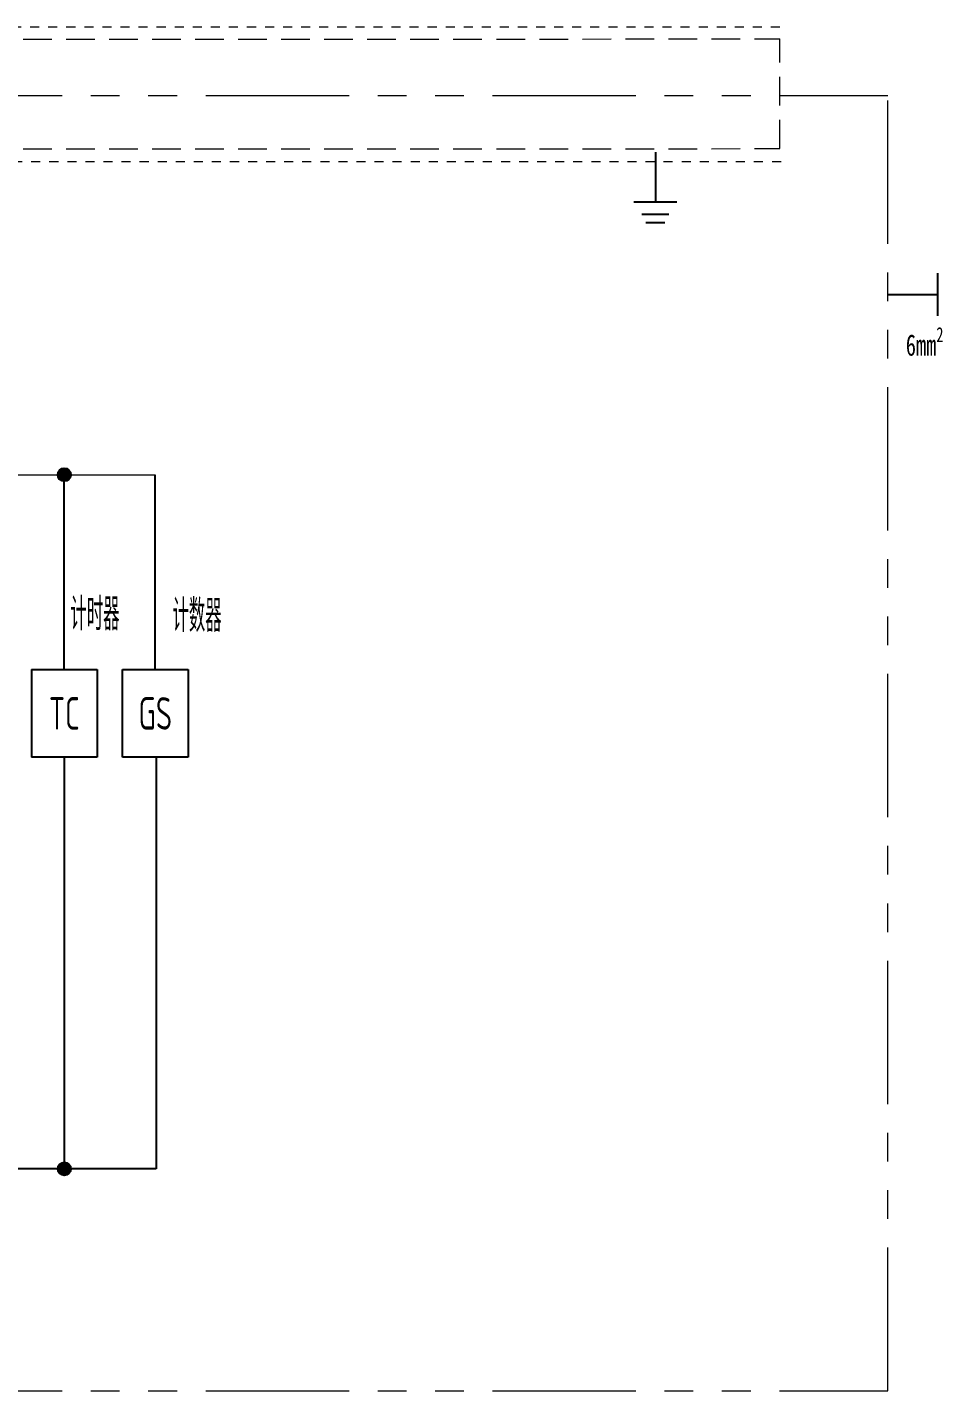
# Model space of a CAD drawing. Header units: millimetres. Extents: x 0 to 840, y 0 to 594.
# Drawn here: x 569.1 to 670.5, y 210.8 to 361.7 of the extents above; entities that cross this region are included whole.
import ezdxf

# ---------------------------------------------------------------- set-up
doc = ezdxf.new("R2010")
doc.units = ezdxf.units.MM
for name, pattern in [('CENTER2', [12, 7, -1, 1, -1, 1, -1]), ('HIDDEN', [9.525, 6.35, -3.175]), ('PHANTOM2', [31.75, 15.875, -3.175, 3.175, -3.175, 3.175, -3.175]), ('虚线', [2, 1, -1])]:
    doc.linetypes.add(name, pattern=pattern)
for name, color, linetype, lineweight in [('双点划线', 6, 'CENTER2', 18), ('尺寸线层', 3, 'Continuous', 13), ('标注', 3, 'Continuous', 18), ('虚线', 2, 'HIDDEN', 18), ('虚线层', 6, '虚线', 13)]:
    doc.layers.add(name, color=color, linetype=linetype, lineweight=lineweight)
doc.styles.add('海泰汉字样式', font='仿宋_GB2312(1).TTF', dxfattribs={"width": 0.7})

# ---------------------------------------------------------------- blocks, each defined once
blk = doc.blocks.new('bfcgb')
blk.add_hatch(color=256).paths.add_polyline_path([(1495.06, 338, 1), (1492.9, 338, 1)])
blk.add_circle((1493.98, 338), 1.08)

msp = doc.modelspace()

# ---------------------------------------------------------------- linework, layer by layer
for p, q in [((638.65, 347.92), (638.65, 342.41)), ((664.36, 332.15), (669.87, 332.15)), ((573.22, 290.62), (573.22, 312.19)), ((583.29, 290.62), (583.29, 312.19)), ((569.58, 290.62), (576.87, 290.62)), ((569.58, 290.62), (569.58, 280.9)), ((576.87, 290.62), (576.87, 280.9)), ((579.65, 285.76), (579.65, 290.62)), ((579.65, 290.62), (586.94, 290.62)), ((586.94, 290.62), (586.94, 280.9)), ((579.65, 280.9), (579.65, 285.76)), ((576.87, 280.9), (569.58, 280.9)), ((573.22, 280.9), (573.22, 235.32)), ((586.94, 280.9), (579.65, 280.9)), ((583.37, 280.9), (583.37, 235.32)), ((583.37, 235.32), (383.13, 235.32))]:
    msp.add_line(p, q)
at = {"color": 1}
for p, q in [((636.28, 342.41), (641.01, 342.41)), ((637.16, 341.04), (640.13, 341.04)), ((637.58, 340.12), (639.71, 340.12)), ((669.87, 334.52), (669.87, 329.79))]:
    msp.add_line(p, q, dxfattribs=at)
at = {"color": 7, "linetype": 'Continuous', "lineweight": 13, "ltscale": 0.527924}
msp.add_line((556.76, 312.19), (583.29, 312.19), dxfattribs=at)
at = {"layer": '双点划线', "linetype": 'PHANTOM2'}
for p, q in [((80.87, 354.18), (664.39, 354.18)), ((664.39, 210.75), (664.39, 354.18)), ((80.87, 210.75), (664.39, 210.75))]:
    msp.add_line(p, q, dxfattribs=at)
at = {"layer": '虚线', "ltscale": 0.5}
for p, q in [((178.13, 360.26), (652.44, 360.45)), ((652.44, 348.3), (652.44, 360.45)), ((178.13, 348.11), (652.44, 348.3))]:
    msp.add_line(p, q, dxfattribs=at)
at = {"layer": '虚线层'}
for p, q in [((652.44, 361.74), (213.16, 361.74)), ((652.56, 346.84), (213.16, 346.84))]:
    msp.add_line(p, q, dxfattribs=at)

# ---------------------------------------------------------------- block references
at = {"xscale": 0.675, "yscale": 0.675, "zscale": 0.675}
for p in [(-435.22, 84.04), (-435.22, 7.17)]:
    msp.add_blockref('bfcgb', p, dxfattribs=at)

# ---------------------------------------------------------------- texts
at = {"char_height": 3.6, "width": 7.2893, "attachment_point": 5, "line_spacing_factor": 0.99982, "style": '海泰汉字样式'}
for s, insert in [('{\\Fisocp2,gbcbig|c0;\\C3;TC}', (573.22, 285.76)), ('{\\Fisocp2,gbcbig|c0;\\C3;GS}', (583.29, 285.76))]:
    msp.add_mtext(s, dxfattribs=dict(at, insert=insert))
at = {"layer": '尺寸线层', "char_height": 3.6, "width": 18.1286, "attachment_point": 1, "line_spacing_factor": 0.99982, "style": '海泰汉字样式'}
for s, insert in [('{\\Fisocp2,gbcbig|c134;\\C3;计时器}', (573.89, 298.54)), ('{\\Fisocp2,gbcbig|c134;\\C3;计数器}', (585.19, 298.37))]:
    msp.add_mtext(s, dxfattribs=dict(at, insert=insert))
at = {"layer": '标注', "color": 2, "insert": (666.37, 328.53), "char_height": 2.3625, "width": 6.4149, "attachment_point": 1, "style": '海泰汉字样式'}
msp.add_mtext('\\A1;6mm{\\H0.7x;\\S2^ ;}', dxfattribs=at)

doc.saveas('drawing.dxf')
